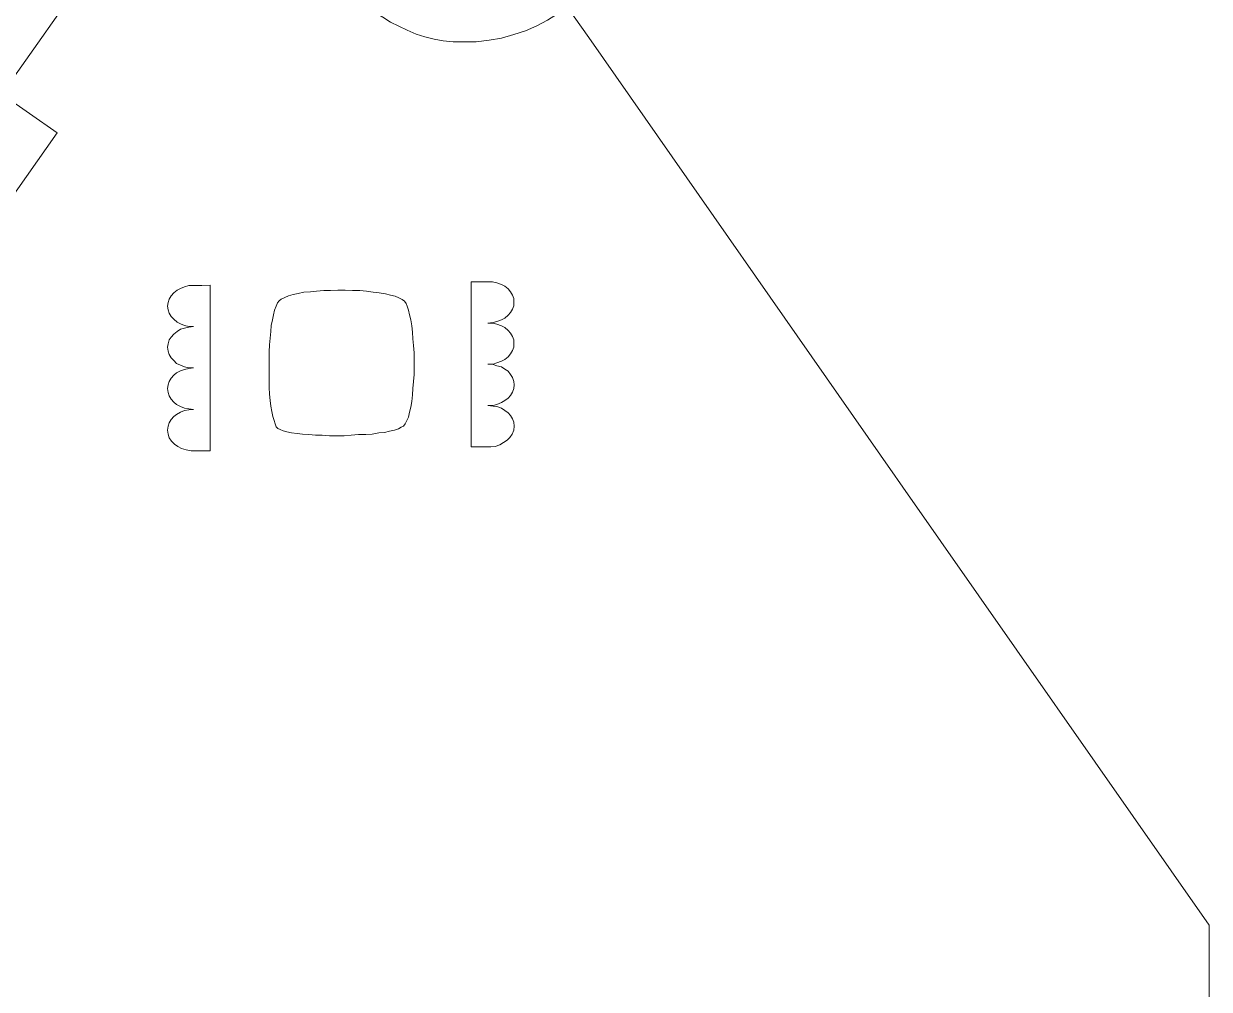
# Model space of a CAD drawing. Header units: centimetres. Extents: x -23.7 to 23.7, y -11.9 to 11.9.
# Drawn here: x 4.2 to 11.31, y -5.47 to 0.32 of the extents above; entities that cross this region are included whole.
import ezdxf

# ---------------------------------------------------------------- set-up
doc = ezdxf.new("R2010")
doc.units = ezdxf.units.CM
doc.header["$MEASUREMENT"] = 0
doc.layers.add('layer 1', color=7, linetype='Continuous')

msp = doc.modelspace()

# ---------------------------------------------------------------- linework, layer by layer
at = {"layer": 'layer 1', "color": 250, "lineweight": 9}
for points, knots in [([(5.99832, 1.46218), (5.99832, 1.46218), (5.99832, 1.74118), (5.99832, 1.74118), (5.99832, 1.74118), (5.99832, 1.74118), (5.99832, 1.74118), (5.99832, 1.74118), (5.99832, 1.74118), (5.99832, 1.74118), (5.99496, 1.74118), (5.99496, 1.74118), (5.99496, 1.74118), (5.99496, 1.74118), (5.98823, 1.74118), (5.98823, 1.74118), (5.98823, 1.74118), (5.98823, 1.74118), (5.97479, 1.74118), (5.97479, 1.74118), (5.97479, 1.74118), (5.97479, 1.74118), (5.96134, 1.74118), (5.96134, 1.74118), (5.96134, 1.74118), (5.96134, 1.74118), (5.94454, 1.74118), (5.94454, 1.74118), (5.94454, 1.74118), (5.94454, 1.74118), (5.92773, 1.74118), (5.92773, 1.74118), (5.92773, 1.74118), (5.92773, 1.74118), (5.90755, 1.74118), (5.90755, 1.74118), (5.90755, 1.74118), (5.90755, 1.74118), (5.89076, 1.74118), (5.89076, 1.74118), (5.89076, 1.74118), (5.89076, 1.74118), (5.87059, 1.73782), (5.87059, 1.73782), (5.87059, 1.73782), (5.87059, 1.73782), (5.85714, 1.73782), (5.85714, 1.73782), (5.85714, 1.73782), (5.85714, 1.73782), (5.85714, 1.73782), (5.85714, 1.73782), (5.85714, 1.73782), (5.85714, 1.73782), (4.94284, 0.44034), (4.94284, 0.44034), (4.94284, 0.44034), (4.94284, 0.44034), (4.60672, 0.66889), (4.60672, 0.66889), (4.60672, 0.66889), (4.60672, 0.66889), (4.06555, -0.10085), (4.06555, -0.10085), (4.06555, -0.10085), (4.06555, -0.10085), (4.39832, -0.33277), (4.39832, -0.33277), (4.39832, -0.33277), (4.39832, -0.33277), (2.28066, -3.34454), (2.28066, -3.34454), (2.28066, -3.34454), (2.28066, -3.34454), (1.95125, -3.11261), (1.95125, -3.11261), (1.95125, -3.11261), (1.95125, -3.11261), (1.41008, -3.88235), (1.41008, -3.88235), (1.41008, -3.88235), (1.41008, -3.88235), (1.73613, -4.11429), (1.73613, -4.11429), (1.73613, -4.11429), (1.73613, -4.11429), (1.05378, -5.08235), (1.05378, -5.08235), (1.05378, -5.08235), (1.05378, -5.08235), (1.05378, -6.31261), (1.05378, -6.31261), (1.05378, -6.31261), (1.05378, -6.31261), (1.05378, -6.31261), (1.05378, -6.31261), (1.05378, -6.31261), (1.05378, -6.31261), (1.11091, -6.31261), (1.11091, -6.31261), (1.11091, -6.31261), (1.11091, -6.31261), (1.16134, -6.31261), (1.16134, -6.31261), (1.16134, -6.31261), (1.16134, -6.31261), (1.20839, -6.31261), (1.20839, -6.31261), (1.20839, -6.31261), (1.20839, -6.31261), (1.25546, -6.31261), (1.25546, -6.31261), (1.25546, -6.31261), (1.25546, -6.31261), (1.29916, -6.31261), (1.29916, -6.31261), (1.29916, -6.31261), (1.29916, -6.31261), (1.3395, -6.31261), (1.3395, -6.31261), (1.3395, -6.31261), (1.3395, -6.31261), (1.38319, -6.31261), (1.38319, -6.31261), (1.38319, -6.31261), (1.38319, -6.31261), (1.42688, -6.31261), (1.42688, -6.31261), (1.42688, -6.31261), (1.42688, -6.31261), (1.47731, -6.31261), (1.47731, -6.31261), (1.47731, -6.31261), (1.47731, -6.31261), (1.52772, -6.31261), (1.52772, -6.31261), (1.52772, -6.31261), (1.52772, -6.31261), (1.58487, -6.31261), (1.58487, -6.31261), (1.58487, -6.31261), (1.58487, -6.31261), (1.58487, -6.31261), (1.58487, -6.31261), (1.58487, -6.31261), (1.58487, -6.31261), (1.58487, -6.08069), (1.58487, -6.08069), (1.58487, -6.08069), (1.58487, -6.08069), (1.58487, -5.84874), (1.58487, -5.84874), (1.58487, -5.84874), (1.58487, -5.84874), (1.98824, -5.84874), (1.98824, -5.84874), (1.98824, -5.84874), (1.98824, -5.84874), (1.98824, -6.30924), (1.98824, -6.30924), (1.98824, -6.30924), (1.98824, -6.30924), (1.98824, -8.02017), (1.98824, -8.02017), (1.98824, -8.02017), (1.98824, -8.02017), (1.58824, -8.02017), (1.58824, -8.02017), (1.58824, -8.02017), (1.58824, -8.02017), (1.58487, -8.95462), (1.58487, -8.95462), (1.58487, -8.95462), (1.58487, -8.95462), (1.98824, -8.95462), (1.98824, -8.95462), (1.98824, -8.95462), (1.98824, -8.95462), (1.98487, -10.86052), (1.98487, -10.86052), (1.98487, -10.86052), (1.98487, -10.86052), (4.14286, -10.86052), (4.14286, -10.86052), (4.14286, -10.86052), (4.14286, -10.86052), (4.16302, -10.86052), (4.16302, -10.86052), (4.16302, -10.86052), (4.16302, -10.86052), (4.16302, -11.26387), (4.16302, -11.26387), (4.16302, -11.26387), (4.16302, -11.26387), (8.19664, -11.26723), (8.19664, -11.26723), (8.19664, -11.26723), (8.19664, -11.26723), (8.19664, -10.86387), (8.19664, -10.86387), (8.19664, -10.86387), (8.19664, -10.86387), (10.37815, -10.86723), (10.37815, -10.86723), (10.37815, -10.86723), (10.37815, -10.86723), (10.37815, -8.958), (10.37815, -8.958), (10.37815, -8.958), (10.37815, -8.958), (10.77815, -8.958), (10.77815, -8.958), (10.77815, -8.958), (10.77815, -8.958), (10.77815, -8.0269), (10.77815, -8.0269), (10.77815, -8.0269), (10.77815, -8.0269), (10.37815, -8.0269), (10.37815, -8.0269), (10.37815, -8.0269), (10.37815, -8.0269), (10.37815, -6.27563), (10.37815, -6.27563), (10.37815, -6.27563), (10.37815, -6.27563), (10.37815, -5.80504), (10.37815, -5.80504), (10.37815, -5.80504), (10.37815, -5.80504), (10.78151, -5.80504), (10.78151, -5.80504), (10.78151, -5.80504), (10.78151, -5.80504), (10.78151, -5.80504), (10.78151, -5.80504), (10.78151, -5.80504), (10.78151, -5.80504), (10.78151, -6.04034), (10.78151, -6.04034), (10.78151, -6.04034), (10.78151, -6.04034), (10.78151, -6.27563), (10.78151, -6.27563), (10.78151, -6.27563), (10.78151, -6.27563), (10.78151, -6.27563), (10.78151, -6.27563), (10.78151, -6.27563), (10.78151, -6.27563), (10.83865, -6.27563), (10.83865, -6.27563), (10.83865, -6.27563), (10.83865, -6.27563), (10.88907, -6.27563), (10.88907, -6.27563), (10.88907, -6.27563), (10.88907, -6.27563), (10.93613, -6.27563), (10.93613, -6.27563), (10.93613, -6.27563), (10.93613, -6.27563), (10.98319, -6.27563), (10.98319, -6.27563), (10.98319, -6.27563), (10.98319, -6.27563), (11.02688, -6.27228), (11.02688, -6.27228), (11.02688, -6.27228), (11.02688, -6.27228), (11.06723, -6.27228), (11.06723, -6.27228), (11.06723, -6.27228), (11.06723, -6.27228), (11.11092, -6.27228), (11.11092, -6.27228), (11.11092, -6.27228), (11.11092, -6.27228), (11.15462, -6.27228), (11.15462, -6.27228), (11.15462, -6.27228), (11.15462, -6.27228), (11.20168, -6.27228), (11.20168, -6.27228), (11.20168, -6.27228), (11.20168, -6.27228), (11.25546, -6.27228), (11.25546, -6.27228), (11.25546, -6.27228), (11.25546, -6.27228), (11.3126, -6.27228), (11.3126, -6.27228), (11.3126, -6.27228), (11.3126, -6.27228), (11.3126, -5.08908), (11.3126, -5.08908), (11.3126, -5.08908), (11.3126, -5.08908), (9.47395, -2.4605), (9.47395, -2.4605), (9.47395, -2.4605), (9.47395, -2.4605), (9.44032, -2.41345), (9.44032, -2.41345), (9.44032, -2.41345), (9.44032, -2.41345), (9.42688, -2.39328), (9.42688, -2.39328), (9.42688, -2.39328), (9.42688, -2.39328), (7.58823, 0.23864), (7.58823, 0.23864), (7.58823, 0.23864), (7.58823, 0.23864), (7.45714, 0.42353), (7.45714, 0.42353), (7.45714, 0.42353), (7.45714, 0.42353), (7.45714, 0.42353), (7.45714, 0.42353), (7.45714, 0.42353), (7.45714, 0.42353), (7.39999, 0.37982), (7.39999, 0.37982), (7.39999, 0.37982), (7.39999, 0.37982), (7.3395, 0.34286), (7.3395, 0.34286), (7.3395, 0.34286), (7.3395, 0.34286), (7.27563, 0.30924), (7.27563, 0.30924), (7.27563, 0.30924), (7.27563, 0.30924), (7.2084, 0.27899), (7.2084, 0.27899), (7.2084, 0.27899), (7.2084, 0.27899), (7.13781, 0.25546), (7.13781, 0.25546), (7.13781, 0.25546), (7.13781, 0.25546), (7.06387, 0.23529), (7.06387, 0.23529), (7.06387, 0.23529), (7.06387, 0.23529), (6.98992, 0.22185), (6.98992, 0.22185), (6.98992, 0.22185), (6.98992, 0.22185), (6.9126, 0.21175), (6.9126, 0.21175), (6.9126, 0.21175), (6.9126, 0.21175), (6.83529, 0.21175), (6.83529, 0.21175), (6.83529, 0.21175), (6.83529, 0.21175), (6.83529, 0.21175), (6.83529, 0.21175), (6.83529, 0.21175), (6.83529, 0.21175), (6.77479, 0.21175), (6.77479, 0.21175), (6.77479, 0.21175), (6.77479, 0.21175), (6.71429, 0.21847), (6.71429, 0.21847), (6.71429, 0.21847), (6.71429, 0.21847), (6.66049, 0.22857), (6.66049, 0.22857), (6.66049, 0.22857), (6.66049, 0.22857), (6.60336, 0.242), (6.60336, 0.242), (6.60336, 0.242), (6.60336, 0.242), (6.55293, 0.25882), (6.55293, 0.25882), (6.55293, 0.25882), (6.55293, 0.25882), (6.49916, 0.28235), (6.49916, 0.28235), (6.49916, 0.28235), (6.49916, 0.28235), (6.44873, 0.30588), (6.44873, 0.30588), (6.44873, 0.30588), (6.44873, 0.30588), (6.39832, 0.32941), (6.39832, 0.32941), (6.39832, 0.32941), (6.39832, 0.32941), (6.35126, 0.35966), (6.35126, 0.35966), (6.35126, 0.35966), (6.35126, 0.35966), (6.35126, 0.35966), (6.35126, 0.35966), (6.35126, 0.35966), (6.35126, 0.35966), (6.29748, 0.39328), (6.29748, 0.39328), (6.29748, 0.39328), (6.29748, 0.39328), (6.2437, 0.43024), (6.2437, 0.43024), (6.2437, 0.43024), (6.2437, 0.43024), (6.19664, 0.47395), (6.19664, 0.47395), (6.19664, 0.47395), (6.19664, 0.47395), (6.15294, 0.51765), (6.15294, 0.51765), (6.15294, 0.51765), (6.15294, 0.51765), (6.11259, 0.56469), (6.11259, 0.56469), (6.11259, 0.56469), (6.11259, 0.56469), (6.07563, 0.61511), (6.07563, 0.61511), (6.07563, 0.61511), (6.07563, 0.61511), (6.04202, 0.66553), (6.04202, 0.66553), (6.04202, 0.66553), (6.04202, 0.66553), (6.01175, 0.72268), (6.01175, 0.72268), (6.01175, 0.72268), (6.01175, 0.72268), (5.98823, 0.77983), (5.98823, 0.77983), (5.98823, 0.77983), (5.98823, 0.77983), (5.96471, 0.84034), (5.96471, 0.84034), (5.96471, 0.84034), (5.96471, 0.84034), (5.95126, 0.9042), (5.95126, 0.9042), (5.95126, 0.9042), (5.95126, 0.9042), (5.93781, 0.96807), (5.93781, 0.96807), (5.93781, 0.96807), (5.93781, 0.96807), (5.93109, 1.03864), (5.93109, 1.03864), (5.93109, 1.03864), (5.93109, 1.03864), (5.92773, 1.10924), (5.92773, 1.10924), (5.92773, 1.10924), (5.92773, 1.10924), (5.92773, 1.10924), (5.92773, 1.10924), (5.92773, 1.10924), (5.92773, 1.10924), (5.92773, 1.10924), (5.92773, 1.10924), (5.92773, 1.10924), (5.92773, 1.10924), (5.93109, 1.17983), (5.93109, 1.17983), (5.93109, 1.17983), (5.93109, 1.17983), (5.93781, 1.25042), (5.93781, 1.25042), (5.93781, 1.25042), (5.93781, 1.25042), (5.95126, 1.32101), (5.95126, 1.32101), (5.95126, 1.32101), (5.95126, 1.32101), (5.96807, 1.38824), (5.96807, 1.38824), (5.96807, 1.38824), (5.96807, 1.38824), (5.98823, 1.4521), (5.98823, 1.4521), (5.98823, 1.4521), (5.98823, 1.4521), (5.98823, 1.4521), (5.98823, 1.4521), (5.98823, 1.4521), (5.98823, 1.4521), (5.9916, 1.45882), (5.9916, 1.45882), (5.9916, 1.45882), (5.9916, 1.45882), (5.99832, 1.46218), (5.99832, 1.46218)], [0, 0, 0, 0, 0.008, 0.008, 0.008, 0.008, 0.016, 0.016, 0.016, 0.016, 0.024, 0.024, 0.024, 0.024, 0.032, 0.032, 0.032, 0.032, 0.04, 0.04, 0.04, 0.04, 0.048, 0.048, 0.048, 0.048, 0.056, 0.056, 0.056, 0.056, 0.064, 0.064, 0.064, 0.064, 0.072, 0.072, 0.072, 0.072, 0.08, 0.08, 0.08, 0.08, 0.088, 0.088, 0.088, 0.088, 0.096, 0.096, 0.096, 0.096, 0.104, 0.104, 0.104, 0.104, 0.112, 0.112, 0.112, 0.112, 0.12, 0.12, 0.12, 0.12, 0.128, 0.128, 0.128, 0.128, 0.136, 0.136, 0.136, 0.136, 0.144, 0.144, 0.144, 0.144, 0.152, 0.152, 0.152, 0.152, 0.16, 0.16, 0.16, 0.16, 0.168, 0.168, 0.168, 0.168, 0.176, 0.176, 0.176, 0.176, 0.184, 0.184, 0.184, 0.184, 0.192, 0.192, 0.192, 0.192, 0.2, 0.2, 0.2, 0.2, 0.208, 0.208, 0.208, 0.208, 0.216, 0.216, 0.216, 0.216, 0.224, 0.224, 0.224, 0.224, 0.232, 0.232, 0.232, 0.232, 0.24, 0.24, 0.24, 0.24, 0.248, 0.248, 0.248, 0.248, 0.256, 0.256, 0.256, 0.256, 0.264, 0.264, 0.264, 0.264, 0.272, 0.272, 0.272, 0.272, 0.28, 0.28, 0.28, 0.28, 0.288, 0.288, 0.288, 0.288, 0.296, 0.296, 0.296, 0.296, 0.304, 0.304, 0.304, 0.304, 0.312, 0.312, 0.312, 0.312, 0.32, 0.32, 0.32, 0.32, 0.328, 0.328, 0.328, 0.328, 0.336, 0.336, 0.336, 0.336, 0.344, 0.344, 0.344, 0.344, 0.352, 0.352, 0.352, 0.352, 0.36, 0.36, 0.36, 0.36, 0.368, 0.368, 0.368, 0.368, 0.376, 0.376, 0.376, 0.376, 0.384, 0.384, 0.384, 0.384, 0.392, 0.392, 0.392, 0.392, 0.4, 0.4, 0.4, 0.4, 0.408, 0.408, 0.408, 0.408, 0.416, 0.416, 0.416, 0.416, 0.424, 0.424, 0.424, 0.424, 0.432, 0.432, 0.432, 0.432, 0.44, 0.44, 0.44, 0.44, 0.448, 0.448, 0.448, 0.448, 0.456, 0.456, 0.456, 0.456, 0.464, 0.464, 0.464, 0.464, 0.472, 0.472, 0.472, 0.472, 0.48, 0.48, 0.48, 0.48, 0.488, 0.488, 0.488, 0.488, 0.496, 0.496, 0.496, 0.496, 0.504, 0.504, 0.504, 0.504, 0.512, 0.512, 0.512, 0.512, 0.52, 0.52, 0.52, 0.52, 0.528, 0.528, 0.528, 0.528, 0.536, 0.536, 0.536, 0.536, 0.544, 0.544, 0.544, 0.544, 0.552, 0.552, 0.552, 0.552, 0.56, 0.56, 0.56, 0.56, 0.568, 0.568, 0.568, 0.568, 0.576, 0.576, 0.576, 0.576, 0.584, 0.584, 0.584, 0.584, 0.592, 0.592, 0.592, 0.592, 0.6, 0.6, 0.6, 0.6, 0.608, 0.608, 0.608, 0.608, 0.616, 0.616, 0.616, 0.616, 0.624, 0.624, 0.624, 0.624, 0.632, 0.632, 0.632, 0.632, 0.64, 0.64, 0.64, 0.64, 0.648, 0.648, 0.648, 0.648, 0.656, 0.656, 0.656, 0.656, 0.664, 0.664, 0.664, 0.664, 0.672, 0.672, 0.672, 0.672, 0.68, 0.68, 0.68, 0.68, 0.688, 0.688, 0.688, 0.688, 0.696, 0.696, 0.696, 0.696, 0.704, 0.704, 0.704, 0.704, 0.712, 0.712, 0.712, 0.712, 0.72, 0.72, 0.72, 0.72, 0.728, 0.728, 0.728, 0.728, 0.736, 0.736, 0.736, 0.736, 0.744, 0.744, 0.744, 0.744, 0.752, 0.752, 0.752, 0.752, 0.76, 0.76, 0.76, 0.76, 0.768, 0.768, 0.768, 0.768, 0.776, 0.776, 0.776, 0.776, 0.784, 0.784, 0.784, 0.784, 0.792, 0.792, 0.792, 0.792, 0.8, 0.8, 0.8, 0.8, 0.808, 0.808, 0.808, 0.808, 0.816, 0.816, 0.816, 0.816, 0.824, 0.824, 0.824, 0.824, 0.832, 0.832, 0.832, 0.832, 0.84, 0.84, 0.84, 0.84, 0.848, 0.848, 0.848, 0.848, 0.856, 0.856, 0.856, 0.856, 0.864, 0.864, 0.864, 0.864, 0.872, 0.872, 0.872, 0.872, 0.88, 0.88, 0.88, 0.88, 0.888, 0.888, 0.888, 0.888, 0.896, 0.896, 0.896, 0.896, 0.904, 0.904, 0.904, 0.904, 0.912, 0.912, 0.912, 0.912, 0.92, 0.92, 0.92, 0.92, 0.928, 0.928, 0.928, 0.928, 0.936, 0.936, 0.936, 0.936, 0.944, 0.944, 0.944, 0.944, 0.952, 0.952, 0.952, 0.952, 0.96, 0.96, 0.96, 0.96, 0.968, 0.968, 0.968, 0.968, 0.976, 0.976, 0.976, 0.976, 0.984, 0.984, 0.984, 0.984, 1, 1, 1, 1]), ([(5.31597, -1.24706), (5.31597, -1.24706), (5.31597, -2.24203), (5.31597, -2.24203), (5.31597, -2.24203), (5.31597, -2.24203), (5.20504, -2.24203), (5.20504, -2.24203), (5.20504, -2.24203), (5.20504, -2.24203), (5.20504, -2.24203), (5.20504, -2.24203), (5.20504, -2.24203), (5.20504, -2.24203), (5.20504, -2.24203), (5.20504, -2.24203), (5.20504, -2.24203), (5.20504, -2.24203), (5.20168, -2.24203), (5.20168, -2.24203), (5.20168, -2.24203), (5.20168, -2.24203), (5.20168, -2.24203), (5.20168, -2.24203), (5.20168, -2.24203), (5.20168, -2.24203), (5.17141, -2.23531), (5.17141, -2.23531), (5.17141, -2.23531), (5.17141, -2.23531), (5.14454, -2.22857), (5.14454, -2.22857), (5.14454, -2.22857), (5.14454, -2.22857), (5.12101, -2.21514), (5.12101, -2.21514), (5.12101, -2.21514), (5.12101, -2.21514), (5.10084, -2.20168), (5.10084, -2.20168), (5.10084, -2.20168), (5.10084, -2.20168), (5.08403, -2.18489), (5.08403, -2.18489), (5.08403, -2.18489), (5.08403, -2.18489), (5.07059, -2.16471), (5.07059, -2.16471), (5.07059, -2.16471), (5.07059, -2.16471), (5.06385, -2.14118), (5.06385, -2.14118), (5.06385, -2.14118), (5.06385, -2.14118), (5.06049, -2.11765), (5.06049, -2.11765), (5.06049, -2.11765), (5.06049, -2.11765), (5.06049, -2.11765), (5.06049, -2.11765), (5.06049, -2.11765), (5.06049, -2.11765), (5.06385, -2.09412), (5.06385, -2.09412), (5.06385, -2.09412), (5.06385, -2.09412), (5.07059, -2.07395), (5.07059, -2.07395), (5.07059, -2.07395), (5.07059, -2.07395), (5.08067, -2.0538), (5.08067, -2.0538), (5.08067, -2.0538), (5.08067, -2.0538), (5.09748, -2.03697), (5.09748, -2.03697), (5.09748, -2.03697), (5.09748, -2.03697), (5.11429, -2.02354), (5.11429, -2.02354), (5.11429, -2.02354), (5.11429, -2.02354), (5.13781, -2.01008), (5.13781, -2.01008), (5.13781, -2.01008), (5.13781, -2.01008), (5.16133, -2.00001), (5.16133, -2.00001), (5.16133, -2.00001), (5.16133, -2.00001), (5.18823, -1.99665), (5.18823, -1.99665), (5.18823, -1.99665), (5.18823, -1.99665), (5.21513, -1.99328), (5.21513, -1.99328), (5.21513, -1.99328), (5.21513, -1.99328), (5.21513, -1.99328), (5.21513, -1.99328), (5.21513, -1.99328), (5.21513, -1.99328), (5.18823, -1.98992), (5.18823, -1.98992), (5.18823, -1.98992), (5.18823, -1.98992), (5.16133, -1.98655), (5.16133, -1.98655), (5.16133, -1.98655), (5.16133, -1.98655), (5.13781, -1.97648), (5.13781, -1.97648), (5.13781, -1.97648), (5.13781, -1.97648), (5.11429, -1.96303), (5.11429, -1.96303), (5.11429, -1.96303), (5.11429, -1.96303), (5.09748, -1.94959), (5.09748, -1.94959), (5.09748, -1.94959), (5.09748, -1.94959), (5.08067, -1.93277), (5.08067, -1.93277), (5.08067, -1.93277), (5.08067, -1.93277), (5.07059, -1.91261), (5.07059, -1.91261), (5.07059, -1.91261), (5.07059, -1.91261), (5.06385, -1.89245), (5.06385, -1.89245), (5.06385, -1.89245), (5.06385, -1.89245), (5.06049, -1.86892), (5.06049, -1.86892), (5.06049, -1.86892), (5.06049, -1.86892), (5.06049, -1.86892), (5.06049, -1.86892), (5.06049, -1.86892), (5.06049, -1.86892), (5.06385, -1.84538), (5.06385, -1.84538), (5.06385, -1.84538), (5.06385, -1.84538), (5.07059, -1.82521), (5.07059, -1.82521), (5.07059, -1.82521), (5.07059, -1.82521), (5.08067, -1.80504), (5.08067, -1.80504), (5.08067, -1.80504), (5.08067, -1.80504), (5.09748, -1.78825), (5.09748, -1.78825), (5.09748, -1.78825), (5.09748, -1.78825), (5.11429, -1.77479), (5.11429, -1.77479), (5.11429, -1.77479), (5.11429, -1.77479), (5.13781, -1.76136), (5.13781, -1.76136), (5.13781, -1.76136), (5.13781, -1.76136), (5.16133, -1.75464), (5.16133, -1.75464), (5.16133, -1.75464), (5.16133, -1.75464), (5.18823, -1.7479), (5.18823, -1.7479), (5.18823, -1.7479), (5.18823, -1.7479), (5.21513, -1.74454), (5.21513, -1.74454), (5.21513, -1.74454), (5.21513, -1.74454), (5.21513, -1.74454), (5.21513, -1.74454), (5.21513, -1.74454), (5.21513, -1.74454), (5.18823, -1.74454), (5.18823, -1.74454), (5.18823, -1.74454), (5.18823, -1.74454), (5.16133, -1.73782), (5.16133, -1.73782), (5.16133, -1.73782), (5.16133, -1.73782), (5.13781, -1.72774), (5.13781, -1.72774), (5.13781, -1.72774), (5.13781, -1.72774), (5.11429, -1.71765), (5.11429, -1.71765), (5.11429, -1.71765), (5.11429, -1.71765), (5.09748, -1.70085), (5.09748, -1.70085), (5.09748, -1.70085), (5.09748, -1.70085), (5.08067, -1.68403), (5.08067, -1.68403), (5.08067, -1.68403), (5.08067, -1.68403), (5.07059, -1.66387), (5.07059, -1.66387), (5.07059, -1.66387), (5.07059, -1.66387), (5.06385, -1.6437), (5.06385, -1.6437), (5.06385, -1.6437), (5.06385, -1.6437), (5.06049, -1.62017), (5.06049, -1.62017), (5.06049, -1.62017), (5.06049, -1.62017), (5.06049, -1.62017), (5.06049, -1.62017), (5.06049, -1.62017), (5.06049, -1.62017), (5.06385, -1.60001), (5.06385, -1.60001), (5.06385, -1.60001), (5.06385, -1.60001), (5.07059, -1.57648), (5.07059, -1.57648), (5.07059, -1.57648), (5.07059, -1.57648), (5.08067, -1.55966), (5.08067, -1.55966), (5.08067, -1.55966), (5.08067, -1.55966), (5.09748, -1.54287), (5.09748, -1.54287), (5.09748, -1.54287), (5.09748, -1.54287), (5.11765, -1.52605), (5.11765, -1.52605), (5.11765, -1.52605), (5.11765, -1.52605), (5.13781, -1.51261), (5.13781, -1.51261), (5.13781, -1.51261), (5.13781, -1.51261), (5.16133, -1.50588), (5.16133, -1.50588), (5.16133, -1.50588), (5.16133, -1.50588), (5.18823, -1.49916), (5.18823, -1.49916), (5.18823, -1.49916), (5.18823, -1.49916), (5.21513, -1.49581), (5.21513, -1.49581), (5.21513, -1.49581), (5.21513, -1.49581), (5.21513, -1.49581), (5.21513, -1.49581), (5.21513, -1.49581), (5.21513, -1.49581), (5.18823, -1.49581), (5.18823, -1.49581), (5.18823, -1.49581), (5.18823, -1.49581), (5.16133, -1.48909), (5.16133, -1.48909), (5.16133, -1.48909), (5.16133, -1.48909), (5.13781, -1.47899), (5.13781, -1.47899), (5.13781, -1.47899), (5.13781, -1.47899), (5.11765, -1.46892), (5.11765, -1.46892), (5.11765, -1.46892), (5.11765, -1.46892), (5.09748, -1.4521), (5.09748, -1.4521), (5.09748, -1.4521), (5.09748, -1.4521), (5.08067, -1.43531), (5.08067, -1.43531), (5.08067, -1.43531), (5.08067, -1.43531), (5.07059, -1.41514), (5.07059, -1.41514), (5.07059, -1.41514), (5.07059, -1.41514), (5.06385, -1.39496), (5.06385, -1.39496), (5.06385, -1.39496), (5.06385, -1.39496), (5.06049, -1.37479), (5.06049, -1.37479), (5.06049, -1.37479), (5.06049, -1.37479), (5.06049, -1.37479), (5.06049, -1.37479), (5.06049, -1.37479), (5.06049, -1.37479), (5.06385, -1.35126), (5.06385, -1.35126), (5.06385, -1.35126), (5.06385, -1.35126), (5.07059, -1.33111), (5.07059, -1.33111), (5.07059, -1.33111), (5.07059, -1.33111), (5.08067, -1.31092), (5.08067, -1.31092), (5.08067, -1.31092), (5.08067, -1.31092), (5.09748, -1.29412), (5.09748, -1.29412), (5.09748, -1.29412), (5.09748, -1.29412), (5.11765, -1.27732), (5.11765, -1.27732), (5.11765, -1.27732), (5.11765, -1.27732), (5.13781, -1.26723), (5.13781, -1.26723), (5.13781, -1.26723), (5.13781, -1.26723), (5.16133, -1.25714), (5.16133, -1.25714), (5.16133, -1.25714), (5.16133, -1.25714), (5.18823, -1.25043), (5.18823, -1.25043), (5.18823, -1.25043), (5.18823, -1.25043), (5.21513, -1.25043), (5.21513, -1.25043), (5.21513, -1.25043), (5.21513, -1.25043), (5.21513, -1.25043), (5.21513, -1.25043), (5.21513, -1.25043), (5.21513, -1.25043), (5.26553, -1.25043), (5.26553, -1.25043), (5.26553, -1.25043), (5.26553, -1.25043), (5.31597, -1.24706), (5.31597, -1.24706)], [0, 0, 0, 0, 0.0113636, 0.0113636, 0.0113636, 0.0113636, 0.0227273, 0.0227273, 0.0227273, 0.0227273, 0.0340909, 0.0340909, 0.0340909, 0.0340909, 0.0454545, 0.0454545, 0.0454545, 0.0454545, 0.0568182, 0.0568182, 0.0568182, 0.0568182, 0.0681818, 0.0681818, 0.0681818, 0.0681818, 0.0795455, 0.0795455, 0.0795455, 0.0795455, 0.0909091, 0.0909091, 0.0909091, 0.0909091, 0.1022727, 0.1022727, 0.1022727, 0.1022727, 0.1136364, 0.1136364, 0.1136364, 0.1136364, 0.125, 0.125, 0.125, 0.125, 0.1363636, 0.1363636, 0.1363636, 0.1363636, 0.1477273, 0.1477273, 0.1477273, 0.1477273, 0.1590909, 0.1590909, 0.1590909, 0.1590909, 0.1704545, 0.1704545, 0.1704545, 0.1704545, 0.1818182, 0.1818182, 0.1818182, 0.1818182, 0.1931818, 0.1931818, 0.1931818, 0.1931818, 0.2045455, 0.2045455, 0.2045455, 0.2045455, 0.2159091, 0.2159091, 0.2159091, 0.2159091, 0.2272727, 0.2272727, 0.2272727, 0.2272727, 0.2386364, 0.2386364, 0.2386364, 0.2386364, 0.25, 0.25, 0.25, 0.25, 0.2613636, 0.2613636, 0.2613636, 0.2613636, 0.2727273, 0.2727273, 0.2727273, 0.2727273, 0.2840909, 0.2840909, 0.2840909, 0.2840909, 0.2954545, 0.2954545, 0.2954545, 0.2954545, 0.3068182, 0.3068182, 0.3068182, 0.3068182, 0.3181818, 0.3181818, 0.3181818, 0.3181818, 0.3295455, 0.3295455, 0.3295455, 0.3295455, 0.3409091, 0.3409091, 0.3409091, 0.3409091, 0.3522727, 0.3522727, 0.3522727, 0.3522727, 0.3636364, 0.3636364, 0.3636364, 0.3636364, 0.375, 0.375, 0.375, 0.375, 0.3863636, 0.3863636, 0.3863636, 0.3863636, 0.3977273, 0.3977273, 0.3977273, 0.3977273, 0.4090909, 0.4090909, 0.4090909, 0.4090909, 0.4204545, 0.4204545, 0.4204545, 0.4204545, 0.4318182, 0.4318182, 0.4318182, 0.4318182, 0.4431818, 0.4431818, 0.4431818, 0.4431818, 0.4545455, 0.4545455, 0.4545455, 0.4545455, 0.4659091, 0.4659091, 0.4659091, 0.4659091, 0.4772727, 0.4772727, 0.4772727, 0.4772727, 0.4886364, 0.4886364, 0.4886364, 0.4886364, 0.5, 0.5, 0.5, 0.5, 0.5113636, 0.5113636, 0.5113636, 0.5113636, 0.5227273, 0.5227273, 0.5227273, 0.5227273, 0.5340909, 0.5340909, 0.5340909, 0.5340909, 0.5454545, 0.5454545, 0.5454545, 0.5454545, 0.5568182, 0.5568182, 0.5568182, 0.5568182, 0.5681818, 0.5681818, 0.5681818, 0.5681818, 0.5795455, 0.5795455, 0.5795455, 0.5795455, 0.5909091, 0.5909091, 0.5909091, 0.5909091, 0.6022727, 0.6022727, 0.6022727, 0.6022727, 0.6136364, 0.6136364, 0.6136364, 0.6136364, 0.625, 0.625, 0.625, 0.625, 0.6363636, 0.6363636, 0.6363636, 0.6363636, 0.6477273, 0.6477273, 0.6477273, 0.6477273, 0.6590909, 0.6590909, 0.6590909, 0.6590909, 0.6704545, 0.6704545, 0.6704545, 0.6704545, 0.6818182, 0.6818182, 0.6818182, 0.6818182, 0.6931818, 0.6931818, 0.6931818, 0.6931818, 0.7045455, 0.7045455, 0.7045455, 0.7045455, 0.7159091, 0.7159091, 0.7159091, 0.7159091, 0.7272727, 0.7272727, 0.7272727, 0.7272727, 0.7386364, 0.7386364, 0.7386364, 0.7386364, 0.75, 0.75, 0.75, 0.75, 0.7613636, 0.7613636, 0.7613636, 0.7613636, 0.7727273, 0.7727273, 0.7727273, 0.7727273, 0.7840909, 0.7840909, 0.7840909, 0.7840909, 0.7954545, 0.7954545, 0.7954545, 0.7954545, 0.8068182, 0.8068182, 0.8068182, 0.8068182, 0.8181818, 0.8181818, 0.8181818, 0.8181818, 0.8295455, 0.8295455, 0.8295455, 0.8295455, 0.8409091, 0.8409091, 0.8409091, 0.8409091, 0.8522727, 0.8522727, 0.8522727, 0.8522727, 0.8636364, 0.8636364, 0.8636364, 0.8636364, 0.875, 0.875, 0.875, 0.875, 0.8863636, 0.8863636, 0.8863636, 0.8863636, 0.8977273, 0.8977273, 0.8977273, 0.8977273, 0.9090909, 0.9090909, 0.9090909, 0.9090909, 0.9204545, 0.9204545, 0.9204545, 0.9204545, 0.9318182, 0.9318182, 0.9318182, 0.9318182, 0.9431818, 0.9431818, 0.9431818, 0.9431818, 0.9545455, 0.9545455, 0.9545455, 0.9545455, 0.9659091, 0.9659091, 0.9659091, 0.9659091, 0.9772727, 0.9772727, 0.9772727, 0.9772727, 1, 1, 1, 1]), ([(5.72941, -1.34118), (5.72941, -1.34118), (5.74286, -1.33111), (5.74286, -1.33111), (5.74286, -1.33111), (5.74286, -1.33111), (5.76302, -1.32101), (5.76302, -1.32101), (5.76302, -1.32101), (5.76302, -1.32101), (5.78655, -1.31092), (5.78655, -1.31092), (5.78655, -1.31092), (5.78655, -1.31092), (5.81345, -1.30422), (5.81345, -1.30422), (5.81345, -1.30422), (5.81345, -1.30422), (5.8437, -1.29748), (5.8437, -1.29748), (5.8437, -1.29748), (5.8437, -1.29748), (5.87731, -1.29076), (5.87731, -1.29076), (5.87731, -1.29076), (5.87731, -1.29076), (5.91763, -1.28739), (5.91763, -1.28739), (5.91763, -1.28739), (5.91763, -1.28739), (5.95462, -1.28403), (5.95462, -1.28403), (5.95462, -1.28403), (5.95462, -1.28403), (5.99832, -1.28069), (5.99832, -1.28069), (5.99832, -1.28069), (5.99832, -1.28069), (6.03866, -1.28069), (6.03866, -1.28069), (6.03866, -1.28069), (6.03866, -1.28069), (6.08235, -1.27732), (6.08235, -1.27732), (6.08235, -1.27732), (6.08235, -1.27732), (6.12604, -1.27732), (6.12604, -1.27732), (6.12604, -1.27732), (6.12604, -1.27732), (6.16975, -1.28069), (6.16975, -1.28069), (6.16975, -1.28069), (6.16975, -1.28069), (6.21345, -1.28069), (6.21345, -1.28069), (6.21345, -1.28069), (6.21345, -1.28069), (6.25378, -1.28403), (6.25378, -1.28403), (6.25378, -1.28403), (6.25378, -1.28403), (6.29412, -1.29076), (6.29412, -1.29076), (6.29412, -1.29076), (6.29412, -1.29076), (6.33108, -1.29412), (6.33108, -1.29412), (6.33108, -1.29412), (6.33108, -1.29412), (6.36807, -1.30085), (6.36807, -1.30085), (6.36807, -1.30085), (6.36807, -1.30085), (6.39832, -1.30758), (6.39832, -1.30758), (6.39832, -1.30758), (6.39832, -1.30758), (6.42521, -1.31429), (6.42521, -1.31429), (6.42521, -1.31429), (6.42521, -1.31429), (6.44873, -1.32437), (6.44873, -1.32437), (6.44873, -1.32437), (6.44873, -1.32437), (6.46891, -1.33447), (6.46891, -1.33447), (6.46891, -1.33447), (6.46891, -1.33447), (6.48235, -1.34454), (6.48235, -1.34454), (6.48235, -1.34454), (6.48235, -1.34454), (6.48235, -1.34454), (6.48235, -1.34454), (6.48235, -1.34454), (6.48235, -1.34454), (6.48235, -1.34454), (6.48235, -1.34454), (6.48235, -1.34454), (6.48235, -1.34454), (6.49244, -1.358), (6.49244, -1.358), (6.49244, -1.358), (6.49244, -1.358), (6.49916, -1.37479), (6.49916, -1.37479), (6.49916, -1.37479), (6.49916, -1.37479), (6.50588, -1.39832), (6.50588, -1.39832), (6.50588, -1.39832), (6.50588, -1.39832), (6.5126, -1.42521), (6.5126, -1.42521), (6.5126, -1.42521), (6.5126, -1.42521), (6.51933, -1.45546), (6.51933, -1.45546), (6.51933, -1.45546), (6.51933, -1.45546), (6.52605, -1.49245), (6.52605, -1.49245), (6.52605, -1.49245), (6.52605, -1.49245), (6.52941, -1.52941), (6.52941, -1.52941), (6.52941, -1.52941), (6.52941, -1.52941), (6.53277, -1.56976), (6.53277, -1.56976), (6.53277, -1.56976), (6.53277, -1.56976), (6.53613, -1.61008), (6.53613, -1.61008), (6.53613, -1.61008), (6.53613, -1.61008), (6.53948, -1.6538), (6.53948, -1.6538), (6.53948, -1.6538), (6.53948, -1.6538), (6.53948, -1.69748), (6.53948, -1.69748), (6.53948, -1.69748), (6.53948, -1.69748), (6.53948, -1.74118), (6.53948, -1.74118), (6.53948, -1.74118), (6.53948, -1.74118), (6.53948, -1.78489), (6.53948, -1.78489), (6.53948, -1.78489), (6.53948, -1.78489), (6.53613, -1.82521), (6.53613, -1.82521), (6.53613, -1.82521), (6.53613, -1.82521), (6.53277, -1.86892), (6.53277, -1.86892), (6.53277, -1.86892), (6.53277, -1.86892), (6.52941, -1.90588), (6.52941, -1.90588), (6.52941, -1.90588), (6.52941, -1.90588), (6.52605, -1.94623), (6.52605, -1.94623), (6.52605, -1.94623), (6.52605, -1.94623), (6.51933, -1.97983), (6.51933, -1.97983), (6.51933, -1.97983), (6.51933, -1.97983), (6.5126, -2.01008), (6.5126, -2.01008), (6.5126, -2.01008), (6.5126, -2.01008), (6.50588, -2.04034), (6.50588, -2.04034), (6.50588, -2.04034), (6.50588, -2.04034), (6.4958, -2.0605), (6.4958, -2.0605), (6.4958, -2.0605), (6.4958, -2.0605), (6.48571, -2.08069), (6.48571, -2.08069), (6.48571, -2.08069), (6.48571, -2.08069), (6.47563, -2.09412), (6.47563, -2.09412), (6.47563, -2.09412), (6.47563, -2.09412), (6.47563, -2.09412), (6.47563, -2.09412), (6.47563, -2.09412), (6.47563, -2.09412), (6.47563, -2.09412), (6.47563, -2.09412), (6.47563, -2.09412), (6.47563, -2.09412), (6.46218, -2.10084), (6.46218, -2.10084), (6.46218, -2.10084), (6.46218, -2.10084), (6.44536, -2.11092), (6.44536, -2.11092), (6.44536, -2.11092), (6.44536, -2.11092), (6.42185, -2.11765), (6.42185, -2.11765), (6.42185, -2.11765), (6.42185, -2.11765), (6.3916, -2.12437), (6.3916, -2.12437), (6.3916, -2.12437), (6.3916, -2.12437), (6.36134, -2.13111), (6.36134, -2.13111), (6.36134, -2.13111), (6.36134, -2.13111), (6.32772, -2.13447), (6.32772, -2.13447), (6.32772, -2.13447), (6.32772, -2.13447), (6.28739, -2.14118), (6.28739, -2.14118), (6.28739, -2.14118), (6.28739, -2.14118), (6.25042, -2.14454), (6.25042, -2.14454), (6.25042, -2.14454), (6.25042, -2.14454), (6.20672, -2.14454), (6.20672, -2.14454), (6.20672, -2.14454), (6.20672, -2.14454), (6.16302, -2.1479), (6.16302, -2.1479), (6.16302, -2.1479), (6.16302, -2.1479), (6.11931, -2.15126), (6.11931, -2.15126), (6.11931, -2.15126), (6.11931, -2.15126), (6.07563, -2.15126), (6.07563, -2.15126), (6.07563, -2.15126), (6.07563, -2.15126), (6.03193, -2.15126), (6.03193, -2.15126), (6.03193, -2.15126), (6.03193, -2.15126), (5.98823, -2.1479), (5.98823, -2.1479), (5.98823, -2.1479), (5.98823, -2.1479), (5.9479, -2.1479), (5.9479, -2.1479), (5.9479, -2.1479), (5.9479, -2.1479), (5.90755, -2.14454), (5.90755, -2.14454), (5.90755, -2.14454), (5.90755, -2.14454), (5.87059, -2.14118), (5.87059, -2.14118), (5.87059, -2.14118), (5.87059, -2.14118), (5.83697, -2.13782), (5.83697, -2.13782), (5.83697, -2.13782), (5.83697, -2.13782), (5.80335, -2.13447), (5.80335, -2.13447), (5.80335, -2.13447), (5.80335, -2.13447), (5.77647, -2.12774), (5.77647, -2.12774), (5.77647, -2.12774), (5.77647, -2.12774), (5.75294, -2.12101), (5.75294, -2.12101), (5.75294, -2.12101), (5.75294, -2.12101), (5.73613, -2.11429), (5.73613, -2.11429), (5.73613, -2.11429), (5.73613, -2.11429), (5.72269, -2.10758), (5.72269, -2.10758), (5.72269, -2.10758), (5.72269, -2.10758), (5.72269, -2.10758), (5.72269, -2.10758), (5.72269, -2.10758), (5.72269, -2.10758), (5.72269, -2.10758), (5.72269, -2.10758), (5.72269, -2.10758), (5.72269, -2.10758), (5.7126, -2.09748), (5.7126, -2.09748), (5.7126, -2.09748), (5.7126, -2.09748), (5.70588, -2.08069), (5.70588, -2.08069), (5.70588, -2.08069), (5.70588, -2.08069), (5.69915, -2.0605), (5.69915, -2.0605), (5.69915, -2.0605), (5.69915, -2.0605), (5.69242, -2.03697), (5.69242, -2.03697), (5.69242, -2.03697), (5.69242, -2.03697), (5.6857, -2.00672), (5.6857, -2.00672), (5.6857, -2.00672), (5.6857, -2.00672), (5.67899, -1.97312), (5.67899, -1.97312), (5.67899, -1.97312), (5.67899, -1.97312), (5.67563, -1.9395), (5.67563, -1.9395), (5.67563, -1.9395), (5.67563, -1.9395), (5.67227, -1.90252), (5.67227, -1.90252), (5.67227, -1.90252), (5.67227, -1.90252), (5.66891, -1.8622), (5.66891, -1.8622), (5.66891, -1.8622), (5.66891, -1.8622), (5.66891, -1.81849), (5.66891, -1.81849), (5.66891, -1.81849), (5.66891, -1.81849), (5.66891, -1.77815), (5.66891, -1.77815), (5.66891, -1.77815), (5.66891, -1.77815), (5.66891, -1.73447), (5.66891, -1.73447), (5.66891, -1.73447), (5.66891, -1.73447), (5.66891, -1.69076), (5.66891, -1.69076), (5.66891, -1.69076), (5.66891, -1.69076), (5.66891, -1.64706), (5.66891, -1.64706), (5.66891, -1.64706), (5.66891, -1.64706), (5.67227, -1.60672), (5.67227, -1.60672), (5.67227, -1.60672), (5.67227, -1.60672), (5.67563, -1.56639), (5.67563, -1.56639), (5.67563, -1.56639), (5.67563, -1.56639), (5.67899, -1.52605), (5.67899, -1.52605), (5.67899, -1.52605), (5.67899, -1.52605), (5.68235, -1.48909), (5.68235, -1.48909), (5.68235, -1.48909), (5.68235, -1.48909), (5.68906, -1.45546), (5.68906, -1.45546), (5.68906, -1.45546), (5.68906, -1.45546), (5.69578, -1.42521), (5.69578, -1.42521), (5.69578, -1.42521), (5.69578, -1.42521), (5.70251, -1.39832), (5.70251, -1.39832), (5.70251, -1.39832), (5.70251, -1.39832), (5.7126, -1.37479), (5.7126, -1.37479), (5.7126, -1.37479), (5.7126, -1.37479), (5.71933, -1.35464), (5.71933, -1.35464), (5.71933, -1.35464), (5.71933, -1.35464), (5.72941, -1.34118), (5.72941, -1.34118), (5.72941, -1.34118), (5.72941, -1.34118), (5.72941, -1.34118), (5.72941, -1.34118)], [0, 0, 0, 0, 0.009901, 0.009901, 0.009901, 0.009901, 0.019802, 0.019802, 0.019802, 0.019802, 0.029703, 0.029703, 0.029703, 0.029703, 0.039604, 0.039604, 0.039604, 0.039604, 0.049505, 0.049505, 0.049505, 0.049505, 0.0594059, 0.0594059, 0.0594059, 0.0594059, 0.0693069, 0.0693069, 0.0693069, 0.0693069, 0.0792079, 0.0792079, 0.0792079, 0.0792079, 0.0891089, 0.0891089, 0.0891089, 0.0891089, 0.0990099, 0.0990099, 0.0990099, 0.0990099, 0.1089109, 0.1089109, 0.1089109, 0.1089109, 0.1188119, 0.1188119, 0.1188119, 0.1188119, 0.1287129, 0.1287129, 0.1287129, 0.1287129, 0.1386139, 0.1386139, 0.1386139, 0.1386139, 0.1485149, 0.1485149, 0.1485149, 0.1485149, 0.1584158, 0.1584158, 0.1584158, 0.1584158, 0.1683168, 0.1683168, 0.1683168, 0.1683168, 0.1782178, 0.1782178, 0.1782178, 0.1782178, 0.1881188, 0.1881188, 0.1881188, 0.1881188, 0.1980198, 0.1980198, 0.1980198, 0.1980198, 0.2079208, 0.2079208, 0.2079208, 0.2079208, 0.2178218, 0.2178218, 0.2178218, 0.2178218, 0.2277228, 0.2277228, 0.2277228, 0.2277228, 0.2376238, 0.2376238, 0.2376238, 0.2376238, 0.2475248, 0.2475248, 0.2475248, 0.2475248, 0.2574257, 0.2574257, 0.2574257, 0.2574257, 0.2673267, 0.2673267, 0.2673267, 0.2673267, 0.2772277, 0.2772277, 0.2772277, 0.2772277, 0.2871287, 0.2871287, 0.2871287, 0.2871287, 0.2970297, 0.2970297, 0.2970297, 0.2970297, 0.3069307, 0.3069307, 0.3069307, 0.3069307, 0.3168317, 0.3168317, 0.3168317, 0.3168317, 0.3267327, 0.3267327, 0.3267327, 0.3267327, 0.3366337, 0.3366337, 0.3366337, 0.3366337, 0.3465347, 0.3465347, 0.3465347, 0.3465347, 0.3564356, 0.3564356, 0.3564356, 0.3564356, 0.3663366, 0.3663366, 0.3663366, 0.3663366, 0.3762376, 0.3762376, 0.3762376, 0.3762376, 0.3861386, 0.3861386, 0.3861386, 0.3861386, 0.3960396, 0.3960396, 0.3960396, 0.3960396, 0.4059406, 0.4059406, 0.4059406, 0.4059406, 0.4158416, 0.4158416, 0.4158416, 0.4158416, 0.4257426, 0.4257426, 0.4257426, 0.4257426, 0.4356436, 0.4356436, 0.4356436, 0.4356436, 0.4455446, 0.4455446, 0.4455446, 0.4455446, 0.4554455, 0.4554455, 0.4554455, 0.4554455, 0.4653465, 0.4653465, 0.4653465, 0.4653465, 0.4752475, 0.4752475, 0.4752475, 0.4752475, 0.4851485, 0.4851485, 0.4851485, 0.4851485, 0.4950495, 0.4950495, 0.4950495, 0.4950495, 0.5049505, 0.5049505, 0.5049505, 0.5049505, 0.5148515, 0.5148515, 0.5148515, 0.5148515, 0.5247525, 0.5247525, 0.5247525, 0.5247525, 0.5346535, 0.5346535, 0.5346535, 0.5346535, 0.5445545, 0.5445545, 0.5445545, 0.5445545, 0.5544554, 0.5544554, 0.5544554, 0.5544554, 0.5643564, 0.5643564, 0.5643564, 0.5643564, 0.5742574, 0.5742574, 0.5742574, 0.5742574, 0.5841584, 0.5841584, 0.5841584, 0.5841584, 0.5940594, 0.5940594, 0.5940594, 0.5940594, 0.6039604, 0.6039604, 0.6039604, 0.6039604, 0.6138614, 0.6138614, 0.6138614, 0.6138614, 0.6237624, 0.6237624, 0.6237624, 0.6237624, 0.6336634, 0.6336634, 0.6336634, 0.6336634, 0.6435644, 0.6435644, 0.6435644, 0.6435644, 0.6534653, 0.6534653, 0.6534653, 0.6534653, 0.6633663, 0.6633663, 0.6633663, 0.6633663, 0.6732673, 0.6732673, 0.6732673, 0.6732673, 0.6831683, 0.6831683, 0.6831683, 0.6831683, 0.6930693, 0.6930693, 0.6930693, 0.6930693, 0.7029703, 0.7029703, 0.7029703, 0.7029703, 0.7128713, 0.7128713, 0.7128713, 0.7128713, 0.7227723, 0.7227723, 0.7227723, 0.7227723, 0.7326733, 0.7326733, 0.7326733, 0.7326733, 0.7425743, 0.7425743, 0.7425743, 0.7425743, 0.7524752, 0.7524752, 0.7524752, 0.7524752, 0.7623762, 0.7623762, 0.7623762, 0.7623762, 0.7722772, 0.7722772, 0.7722772, 0.7722772, 0.7821782, 0.7821782, 0.7821782, 0.7821782, 0.7920792, 0.7920792, 0.7920792, 0.7920792, 0.8019802, 0.8019802, 0.8019802, 0.8019802, 0.8118812, 0.8118812, 0.8118812, 0.8118812, 0.8217822, 0.8217822, 0.8217822, 0.8217822, 0.8316832, 0.8316832, 0.8316832, 0.8316832, 0.8415842, 0.8415842, 0.8415842, 0.8415842, 0.8514851, 0.8514851, 0.8514851, 0.8514851, 0.8613861, 0.8613861, 0.8613861, 0.8613861, 0.8712871, 0.8712871, 0.8712871, 0.8712871, 0.8811881, 0.8811881, 0.8811881, 0.8811881, 0.8910891, 0.8910891, 0.8910891, 0.8910891, 0.9009901, 0.9009901, 0.9009901, 0.9009901, 0.9108911, 0.9108911, 0.9108911, 0.9108911, 0.9207921, 0.9207921, 0.9207921, 0.9207921, 0.9306931, 0.9306931, 0.9306931, 0.9306931, 0.9405941, 0.9405941, 0.9405941, 0.9405941, 0.950495, 0.950495, 0.950495, 0.950495, 0.960396, 0.960396, 0.960396, 0.960396, 0.970297, 0.970297, 0.970297, 0.970297, 0.980198, 0.980198, 0.980198, 0.980198, 1, 1, 1, 1]), ([(6.88235, -1.2269), (6.88235, -1.2269), (6.88235, -2.21849), (6.88235, -2.21849), (6.88235, -2.21849), (6.88235, -2.21849), (6.99328, -2.21849), (6.99328, -2.21849), (6.99328, -2.21849), (6.99328, -2.21849), (6.99328, -2.21849), (6.99328, -2.21849), (6.99328, -2.21849), (6.99328, -2.21849), (6.99664, -2.21849), (6.99664, -2.21849), (6.99664, -2.21849), (6.99664, -2.21849), (7, -2.21849), (7, -2.21849), (7, -2.21849), (7, -2.21849), (7, -2.21849), (7, -2.21849), (7, -2.21849), (7, -2.21849), (7.02689, -2.21514), (7.02689, -2.21514), (7.02689, -2.21514), (7.02689, -2.21514), (7.05378, -2.20504), (7.05378, -2.20504), (7.05378, -2.20504), (7.05378, -2.20504), (7.0773, -2.1916), (7.0773, -2.1916), (7.0773, -2.1916), (7.0773, -2.1916), (7.09748, -2.17815), (7.09748, -2.17815), (7.09748, -2.17815), (7.09748, -2.17815), (7.11429, -2.16136), (7.11429, -2.16136), (7.11429, -2.16136), (7.11429, -2.16136), (7.12773, -2.14118), (7.12773, -2.14118), (7.12773, -2.14118), (7.12773, -2.14118), (7.13781, -2.11765), (7.13781, -2.11765), (7.13781, -2.11765), (7.13781, -2.11765), (7.14118, -2.09412), (7.14118, -2.09412), (7.14118, -2.09412), (7.14118, -2.09412), (7.14118, -2.09412), (7.14118, -2.09412), (7.14118, -2.09412), (7.14118, -2.09412), (7.13781, -2.07059), (7.13781, -2.07059), (7.13781, -2.07059), (7.13781, -2.07059), (7.13109, -2.05043), (7.13109, -2.05043), (7.13109, -2.05043), (7.13109, -2.05043), (7.11765, -2.03027), (7.11765, -2.03027), (7.11765, -2.03027), (7.11765, -2.03027), (7.1042, -2.01345), (7.1042, -2.01345), (7.1042, -2.01345), (7.1042, -2.01345), (7.08402, -2.00001), (7.08402, -2.00001), (7.08402, -2.00001), (7.08402, -2.00001), (7.06387, -1.98655), (7.06387, -1.98655), (7.06387, -1.98655), (7.06387, -1.98655), (7.03697, -1.97648), (7.03697, -1.97648), (7.03697, -1.97648), (7.03697, -1.97648), (7.01344, -1.97312), (7.01344, -1.97312), (7.01344, -1.97312), (7.01344, -1.97312), (6.98318, -1.96976), (6.98318, -1.96976), (6.98318, -1.96976), (6.98318, -1.96976), (6.98318, -1.96976), (6.98318, -1.96976), (6.98318, -1.96976), (6.98318, -1.96976), (7.01344, -1.96976), (7.01344, -1.96976), (7.01344, -1.96976), (7.01344, -1.96976), (7.03697, -1.96303), (7.03697, -1.96303), (7.03697, -1.96303), (7.03697, -1.96303), (7.06387, -1.95294), (7.06387, -1.95294), (7.06387, -1.95294), (7.06387, -1.95294), (7.08402, -1.9395), (7.08402, -1.9395), (7.08402, -1.9395), (7.08402, -1.9395), (7.1042, -1.92605), (7.1042, -1.92605), (7.1042, -1.92605), (7.1042, -1.92605), (7.11765, -1.90924), (7.11765, -1.90924), (7.11765, -1.90924), (7.11765, -1.90924), (7.13109, -1.88909), (7.13109, -1.88909), (7.13109, -1.88909), (7.13109, -1.88909), (7.13781, -1.86892), (7.13781, -1.86892), (7.13781, -1.86892), (7.13781, -1.86892), (7.14118, -1.84538), (7.14118, -1.84538), (7.14118, -1.84538), (7.14118, -1.84538), (7.14118, -1.84538), (7.14118, -1.84538), (7.14118, -1.84538), (7.14118, -1.84538), (7.13781, -1.82521), (7.13781, -1.82521), (7.13781, -1.82521), (7.13781, -1.82521), (7.13109, -1.80168), (7.13109, -1.80168), (7.13109, -1.80168), (7.13109, -1.80168), (7.11765, -1.78489), (7.11765, -1.78489), (7.11765, -1.78489), (7.11765, -1.78489), (7.1042, -1.76471), (7.1042, -1.76471), (7.1042, -1.76471), (7.1042, -1.76471), (7.08402, -1.75126), (7.08402, -1.75126), (7.08402, -1.75126), (7.08402, -1.75126), (7.06387, -1.73782), (7.06387, -1.73782), (7.06387, -1.73782), (7.06387, -1.73782), (7.03697, -1.73111), (7.03697, -1.73111), (7.03697, -1.73111), (7.03697, -1.73111), (7.01344, -1.72437), (7.01344, -1.72437), (7.01344, -1.72437), (7.01344, -1.72437), (6.98318, -1.72101), (6.98318, -1.72101), (6.98318, -1.72101), (6.98318, -1.72101), (6.98318, -1.72101), (6.98318, -1.72101), (6.98318, -1.72101), (6.98318, -1.72101), (7.01344, -1.72101), (7.01344, -1.72101), (7.01344, -1.72101), (7.01344, -1.72101), (7.03697, -1.71429), (7.03697, -1.71429), (7.03697, -1.71429), (7.03697, -1.71429), (7.06387, -1.70422), (7.06387, -1.70422), (7.06387, -1.70422), (7.06387, -1.70422), (7.08402, -1.69412), (7.08402, -1.69412), (7.08402, -1.69412), (7.08402, -1.69412), (7.1042, -1.67732), (7.1042, -1.67732), (7.1042, -1.67732), (7.1042, -1.67732), (7.11765, -1.6605), (7.11765, -1.6605), (7.11765, -1.6605), (7.11765, -1.6605), (7.13109, -1.64034), (7.13109, -1.64034), (7.13109, -1.64034), (7.13109, -1.64034), (7.13781, -1.62017), (7.13781, -1.62017), (7.13781, -1.62017), (7.13781, -1.62017), (7.13781, -1.59665), (7.13781, -1.59665), (7.13781, -1.59665), (7.13781, -1.59665), (7.13781, -1.59665), (7.13781, -1.59665), (7.13781, -1.59665), (7.13781, -1.59665), (7.13781, -1.57648), (7.13781, -1.57648), (7.13781, -1.57648), (7.13781, -1.57648), (7.13109, -1.5563), (7.13109, -1.5563), (7.13109, -1.5563), (7.13109, -1.5563), (7.11765, -1.53613), (7.11765, -1.53613), (7.11765, -1.53613), (7.11765, -1.53613), (7.1042, -1.51934), (7.1042, -1.51934), (7.1042, -1.51934), (7.1042, -1.51934), (7.08402, -1.50252), (7.08402, -1.50252), (7.08402, -1.50252), (7.08402, -1.50252), (7.06387, -1.49245), (7.06387, -1.49245), (7.06387, -1.49245), (7.06387, -1.49245), (7.03697, -1.48235), (7.03697, -1.48235), (7.03697, -1.48235), (7.03697, -1.48235), (7.01344, -1.47563), (7.01344, -1.47563), (7.01344, -1.47563), (7.01344, -1.47563), (6.98318, -1.47563), (6.98318, -1.47563), (6.98318, -1.47563), (6.98318, -1.47563), (6.98318, -1.47563), (6.98318, -1.47563), (6.98318, -1.47563), (6.98318, -1.47563), (7.01344, -1.47227), (7.01344, -1.47227), (7.01344, -1.47227), (7.01344, -1.47227), (7.03697, -1.46556), (7.03697, -1.46556), (7.03697, -1.46556), (7.03697, -1.46556), (7.06387, -1.45546), (7.06387, -1.45546), (7.06387, -1.45546), (7.06387, -1.45546), (7.08402, -1.44538), (7.08402, -1.44538), (7.08402, -1.44538), (7.08402, -1.44538), (7.1042, -1.42857), (7.1042, -1.42857), (7.1042, -1.42857), (7.1042, -1.42857), (7.11765, -1.41178), (7.11765, -1.41178), (7.11765, -1.41178), (7.11765, -1.41178), (7.13109, -1.3916), (7.13109, -1.3916), (7.13109, -1.3916), (7.13109, -1.3916), (7.13781, -1.37143), (7.13781, -1.37143), (7.13781, -1.37143), (7.13781, -1.37143), (7.13781, -1.35126), (7.13781, -1.35126), (7.13781, -1.35126), (7.13781, -1.35126), (7.13781, -1.35126), (7.13781, -1.35126), (7.13781, -1.35126), (7.13781, -1.35126), (7.13781, -1.32774), (7.13781, -1.32774), (7.13781, -1.32774), (7.13781, -1.32774), (7.13109, -1.30758), (7.13109, -1.30758), (7.13109, -1.30758), (7.13109, -1.30758), (7.11765, -1.28739), (7.11765, -1.28739), (7.11765, -1.28739), (7.11765, -1.28739), (7.1042, -1.27059), (7.1042, -1.27059), (7.1042, -1.27059), (7.1042, -1.27059), (7.08402, -1.25379), (7.08402, -1.25379), (7.08402, -1.25379), (7.08402, -1.25379), (7.06387, -1.2437), (7.06387, -1.2437), (7.06387, -1.2437), (7.06387, -1.2437), (7.03697, -1.23361), (7.03697, -1.23361), (7.03697, -1.23361), (7.03697, -1.23361), (7.01008, -1.2269), (7.01008, -1.2269), (7.01008, -1.2269), (7.01008, -1.2269), (6.98318, -1.2269), (6.98318, -1.2269), (6.98318, -1.2269), (6.98318, -1.2269), (6.98318, -1.2269), (6.98318, -1.2269), (6.98318, -1.2269), (6.98318, -1.2269), (6.93277, -1.2269), (6.93277, -1.2269), (6.93277, -1.2269), (6.93277, -1.2269), (6.88235, -1.2269), (6.88235, -1.2269)], [0, 0, 0, 0, 0.0113636, 0.0113636, 0.0113636, 0.0113636, 0.0227273, 0.0227273, 0.0227273, 0.0227273, 0.0340909, 0.0340909, 0.0340909, 0.0340909, 0.0454545, 0.0454545, 0.0454545, 0.0454545, 0.0568182, 0.0568182, 0.0568182, 0.0568182, 0.0681818, 0.0681818, 0.0681818, 0.0681818, 0.0795455, 0.0795455, 0.0795455, 0.0795455, 0.0909091, 0.0909091, 0.0909091, 0.0909091, 0.1022727, 0.1022727, 0.1022727, 0.1022727, 0.1136364, 0.1136364, 0.1136364, 0.1136364, 0.125, 0.125, 0.125, 0.125, 0.1363636, 0.1363636, 0.1363636, 0.1363636, 0.1477273, 0.1477273, 0.1477273, 0.1477273, 0.1590909, 0.1590909, 0.1590909, 0.1590909, 0.1704545, 0.1704545, 0.1704545, 0.1704545, 0.1818182, 0.1818182, 0.1818182, 0.1818182, 0.1931818, 0.1931818, 0.1931818, 0.1931818, 0.2045455, 0.2045455, 0.2045455, 0.2045455, 0.2159091, 0.2159091, 0.2159091, 0.2159091, 0.2272727, 0.2272727, 0.2272727, 0.2272727, 0.2386364, 0.2386364, 0.2386364, 0.2386364, 0.25, 0.25, 0.25, 0.25, 0.2613636, 0.2613636, 0.2613636, 0.2613636, 0.2727273, 0.2727273, 0.2727273, 0.2727273, 0.2840909, 0.2840909, 0.2840909, 0.2840909, 0.2954545, 0.2954545, 0.2954545, 0.2954545, 0.3068182, 0.3068182, 0.3068182, 0.3068182, 0.3181818, 0.3181818, 0.3181818, 0.3181818, 0.3295455, 0.3295455, 0.3295455, 0.3295455, 0.3409091, 0.3409091, 0.3409091, 0.3409091, 0.3522727, 0.3522727, 0.3522727, 0.3522727, 0.3636364, 0.3636364, 0.3636364, 0.3636364, 0.375, 0.375, 0.375, 0.375, 0.3863636, 0.3863636, 0.3863636, 0.3863636, 0.3977273, 0.3977273, 0.3977273, 0.3977273, 0.4090909, 0.4090909, 0.4090909, 0.4090909, 0.4204545, 0.4204545, 0.4204545, 0.4204545, 0.4318182, 0.4318182, 0.4318182, 0.4318182, 0.4431818, 0.4431818, 0.4431818, 0.4431818, 0.4545455, 0.4545455, 0.4545455, 0.4545455, 0.4659091, 0.4659091, 0.4659091, 0.4659091, 0.4772727, 0.4772727, 0.4772727, 0.4772727, 0.4886364, 0.4886364, 0.4886364, 0.4886364, 0.5, 0.5, 0.5, 0.5, 0.5113636, 0.5113636, 0.5113636, 0.5113636, 0.5227273, 0.5227273, 0.5227273, 0.5227273, 0.5340909, 0.5340909, 0.5340909, 0.5340909, 0.5454545, 0.5454545, 0.5454545, 0.5454545, 0.5568182, 0.5568182, 0.5568182, 0.5568182, 0.5681818, 0.5681818, 0.5681818, 0.5681818, 0.5795455, 0.5795455, 0.5795455, 0.5795455, 0.5909091, 0.5909091, 0.5909091, 0.5909091, 0.6022727, 0.6022727, 0.6022727, 0.6022727, 0.6136364, 0.6136364, 0.6136364, 0.6136364, 0.625, 0.625, 0.625, 0.625, 0.6363636, 0.6363636, 0.6363636, 0.6363636, 0.6477273, 0.6477273, 0.6477273, 0.6477273, 0.6590909, 0.6590909, 0.6590909, 0.6590909, 0.6704545, 0.6704545, 0.6704545, 0.6704545, 0.6818182, 0.6818182, 0.6818182, 0.6818182, 0.6931818, 0.6931818, 0.6931818, 0.6931818, 0.7045455, 0.7045455, 0.7045455, 0.7045455, 0.7159091, 0.7159091, 0.7159091, 0.7159091, 0.7272727, 0.7272727, 0.7272727, 0.7272727, 0.7386364, 0.7386364, 0.7386364, 0.7386364, 0.75, 0.75, 0.75, 0.75, 0.7613636, 0.7613636, 0.7613636, 0.7613636, 0.7727273, 0.7727273, 0.7727273, 0.7727273, 0.7840909, 0.7840909, 0.7840909, 0.7840909, 0.7954545, 0.7954545, 0.7954545, 0.7954545, 0.8068182, 0.8068182, 0.8068182, 0.8068182, 0.8181818, 0.8181818, 0.8181818, 0.8181818, 0.8295455, 0.8295455, 0.8295455, 0.8295455, 0.8409091, 0.8409091, 0.8409091, 0.8409091, 0.8522727, 0.8522727, 0.8522727, 0.8522727, 0.8636364, 0.8636364, 0.8636364, 0.8636364, 0.875, 0.875, 0.875, 0.875, 0.8863636, 0.8863636, 0.8863636, 0.8863636, 0.8977273, 0.8977273, 0.8977273, 0.8977273, 0.9090909, 0.9090909, 0.9090909, 0.9090909, 0.9204545, 0.9204545, 0.9204545, 0.9204545, 0.9318182, 0.9318182, 0.9318182, 0.9318182, 0.9431818, 0.9431818, 0.9431818, 0.9431818, 0.9545455, 0.9545455, 0.9545455, 0.9545455, 0.9659091, 0.9659091, 0.9659091, 0.9659091, 0.9772727, 0.9772727, 0.9772727, 0.9772727, 1, 1, 1, 1])]:
    msp.add_open_spline(points, degree=3, knots=knots, dxfattribs=at)

doc.saveas('drawing.dxf')
